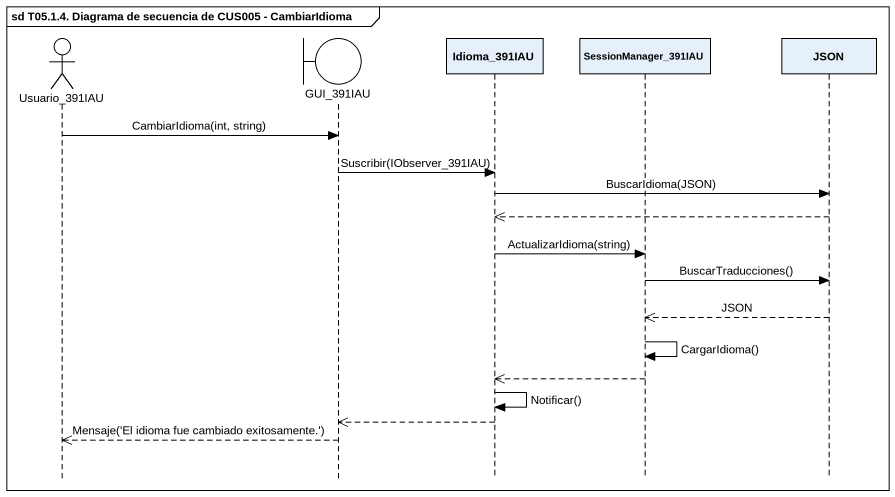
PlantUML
@startuml
mainframe sd T05.1.4. Diagrama de secuencia de CUS005 - CambiarIdioma
hide footbox
actor Usuario_391IAU
boundary GUI_391IAU
participant Idioma_391IAU
participant SessionManager_391IAU
participant "JSON" as JSON_

Usuario_391IAU -> GUI_391IAU : CambiarIdioma(int, string)
GUI_391IAU -> Idioma_391IAU : Suscribir(IObserver_391IAU)
Idioma_391IAU -> JSON_ : BuscarIdioma(JSON)
JSON_ -->> Idioma_391IAU
Idioma_391IAU -> SessionManager_391IAU : ActualizarIdioma(string)
SessionManager_391IAU -> JSON_ : BuscarTraducciones()
JSON_ -->> SessionManager_391IAU : JSON
SessionManager_391IAU -> SessionManager_391IAU : CargarIdioma()
SessionManager_391IAU -->> Idioma_391IAU
Idioma_391IAU -> Idioma_391IAU : Notificar()
Idioma_391IAU -->> GUI_391IAU
GUI_391IAU -->> Usuario_391IAU : Mensaje('El idioma fue cambiado exitosamente.')
@enduml
